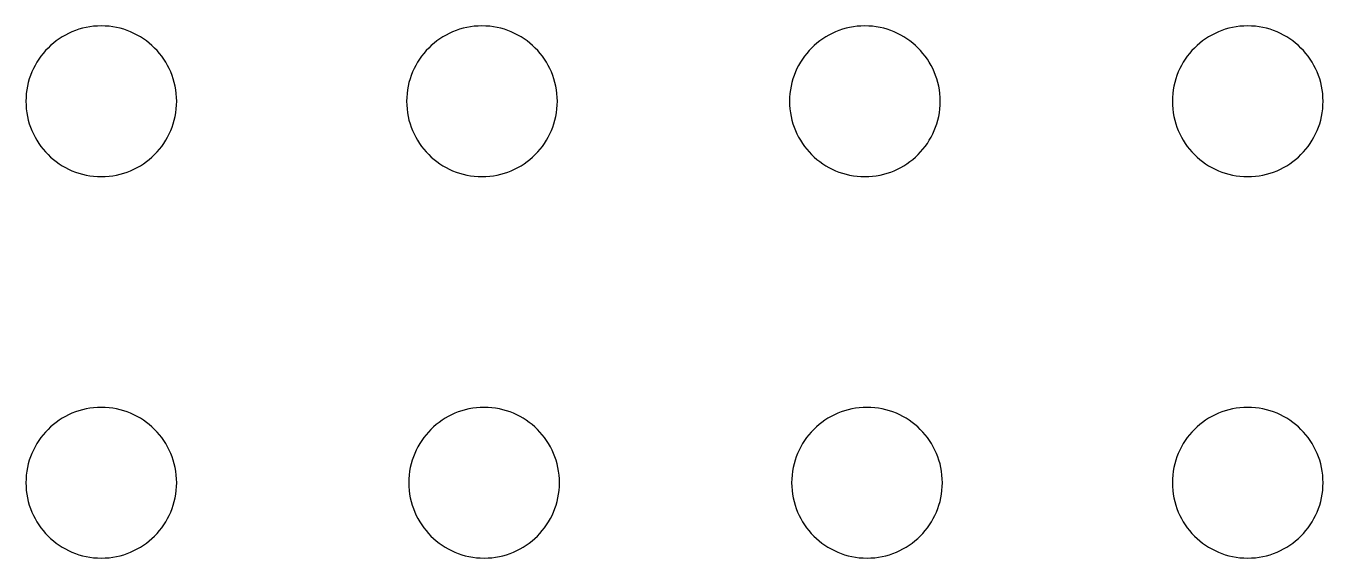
# Model space of a CAD drawing. Extents: x 8.12 to 16.73, y -20.14 to -16.61.
import ezdxf

# ---------------------------------------------------------------- set-up
doc = ezdxf.new("R2010")
doc.units = 0
doc.layers.add('LAYER_1', color=7, linetype='CONTINUOUS')

# ---------------------------------------------------------------- blocks, each defined once
blk = doc.blocks.new('BLOCK_2')
at = {"layer": 'LAYER_1', "color": 93}
for points in [[(9.1239, -19.64), (9.1239, -19.709), (9.1099, -19.7748), (9.0846, -19.8346), (9.0593, -19.8945), (9.0227, -19.9483), (8.9775, -19.9936), (8.9322, -20.0388), (8.8784, -20.0754), (8.8185, -20.1007), (8.7587, -20.126), (8.6929, -20.14), (8.6239, -20.14), (8.5549, -20.14), (8.4891, -20.126), (8.4293, -20.1007), (8.3695, -20.0754), (8.3156, -20.0388), (8.2704, -19.9936), (8.2251, -19.9483), (8.1885, -19.8945), (8.1632, -19.8346), (8.1379, -19.7748), (8.1239, -19.709), (8.1239, -19.64), (8.1239, -19.571), (8.1379, -19.5052), (8.1632, -19.4454), (8.1885, -19.3856), (8.2251, -19.3317), (8.2704, -19.2865), (8.3156, -19.2412), (8.3695, -19.2046), (8.4293, -19.1793), (8.4891, -19.154), (8.5549, -19.14), (8.6239, -19.14), (8.6929, -19.14), (8.7587, -19.154), (8.8185, -19.1793), (8.8784, -19.2046), (8.9322, -19.2412), (8.9775, -19.2865), (9.0227, -19.3317), (9.0593, -19.3856), (9.0846, -19.4454), (9.1099, -19.5052), (9.1239, -19.571), (9.1239, -19.64)], [(11.6639, -19.64), (11.6639, -19.709), (11.6499, -19.7748), (11.6246, -19.8346), (11.5993, -19.8945), (11.5627, -19.9483), (11.5175, -19.9936), (11.4722, -20.0388), (11.4184, -20.0754), (11.3585, -20.1007), (11.2987, -20.126), (11.2329, -20.14), (11.1639, -20.14), (11.0949, -20.14), (11.0291, -20.126), (10.9693, -20.1007), (10.9095, -20.0754), (10.8556, -20.0388), (10.8104, -19.9936), (10.7651, -19.9483), (10.7285, -19.8945), (10.7032, -19.8346), (10.6779, -19.7748), (10.6639, -19.709), (10.6639, -19.64), (10.6639, -19.571), (10.6779, -19.5052), (10.7032, -19.4454), (10.7285, -19.3856), (10.7651, -19.3317), (10.8104, -19.2865), (10.8556, -19.2412), (10.9095, -19.2046), (10.9693, -19.1793), (11.0291, -19.154), (11.0949, -19.14), (11.1639, -19.14), (11.2329, -19.14), (11.2987, -19.154), (11.3585, -19.1793), (11.4184, -19.2046), (11.4722, -19.2412), (11.5175, -19.2865), (11.5627, -19.3317), (11.5993, -19.3856), (11.6246, -19.4454), (11.6499, -19.5052), (11.6639, -19.571), (11.6639, -19.64)], [(14.2039, -19.64), (14.2039, -19.709), (14.1899, -19.7748), (14.1646, -19.8346), (14.1393, -19.8945), (14.1027, -19.9483), (14.0575, -19.9936), (14.0122, -20.0388), (13.9583, -20.0754), (13.8985, -20.1007), (13.8387, -20.126), (13.7729, -20.14), (13.7039, -20.14), (13.6349, -20.14), (13.5691, -20.126), (13.5093, -20.1007), (13.4495, -20.0754), (13.3956, -20.0388), (13.3504, -19.9936), (13.3051, -19.9483), (13.2685, -19.8945), (13.2432, -19.8346), (13.2179, -19.7748), (13.2039, -19.709), (13.2039, -19.64), (13.2039, -19.571), (13.2179, -19.5052), (13.2432, -19.4454), (13.2685, -19.3856), (13.3051, -19.3317), (13.3504, -19.2865), (13.3956, -19.2412), (13.4495, -19.2046), (13.5093, -19.1793), (13.5691, -19.154), (13.6349, -19.14), (13.7039, -19.14), (13.7729, -19.14), (13.8387, -19.154), (13.8985, -19.1793), (13.9583, -19.2046), (14.0122, -19.2412), (14.0575, -19.2865), (14.1027, -19.3317), (14.1393, -19.3856), (14.1646, -19.4454), (14.1899, -19.5052), (14.2039, -19.571), (14.2039, -19.64)], [(16.7295, -19.64), (16.7295, -19.709), (16.7155, -19.7748), (16.6902, -19.8346), (16.6649, -19.8945), (16.6283, -19.9483), (16.583, -19.9936), (16.5378, -20.0388), (16.4839, -20.0754), (16.4241, -20.1007), (16.3643, -20.126), (16.2985, -20.14), (16.2295, -20.14), (16.1604, -20.14), (16.0947, -20.126), (16.0348, -20.1007), (15.975, -20.0754), (15.9211, -20.0388), (15.8759, -19.9936), (15.8307, -19.9483), (15.7941, -19.8945), (15.7688, -19.8346), (15.7434, -19.7748), (15.7295, -19.709), (15.7295, -19.64), (15.7295, -19.571), (15.7434, -19.5052), (15.7688, -19.4454), (15.7941, -19.3856), (15.8307, -19.3317), (15.8759, -19.2865), (15.9211, -19.2412), (15.975, -19.2046), (16.0348, -19.1793), (16.0947, -19.154), (16.1604, -19.14), (16.2295, -19.14), (16.2985, -19.14), (16.3643, -19.154), (16.4241, -19.1793), (16.4839, -19.2046), (16.5378, -19.2412), (16.583, -19.2865), (16.6283, -19.3317), (16.6649, -19.3856), (16.6902, -19.4454), (16.7155, -19.5052), (16.7295, -19.571), (16.7295, -19.64)]]:
    blk.add_open_spline(points, degree=3, knots=[0, 0, 0, 0, 1, 1, 1, 2, 2, 2, 3, 3, 3, 4, 4, 4, 5, 5, 5, 6, 6, 6, 7, 7, 7, 8, 8, 8, 9, 9, 9, 10, 10, 10, 11, 11, 11, 12, 12, 12, 13, 13, 13, 14, 14, 14, 15, 15, 15, 16, 16, 16, 16], dxfattribs=at)
blk = doc.blocks.new('BLOCK_3')
at = {"layer": 'LAYER_1', "color": 93}
for points in [[(8.1239, -17.1084), (8.1239, -17.0394), (8.1379, -16.9736), (8.1632, -16.9138), (8.1885, -16.854), (8.2251, -16.8001), (8.2704, -16.7549), (8.3156, -16.7096), (8.3695, -16.673), (8.4293, -16.6477), (8.4891, -16.6224), (8.5549, -16.6084), (8.6239, -16.6084), (8.6929, -16.6084), (8.7587, -16.6224), (8.8185, -16.6477), (8.8784, -16.673), (8.9322, -16.7096), (8.9775, -16.7549), (9.0227, -16.8001), (9.0593, -16.854), (9.0846, -16.9138), (9.1099, -16.9736), (9.1239, -17.0394), (9.1239, -17.1084), (9.1239, -17.1774), (9.1099, -17.2432), (9.0846, -17.303), (9.0593, -17.3628), (9.0227, -17.4167), (8.9775, -17.462), (8.9322, -17.5072), (8.8784, -17.5438), (8.8185, -17.5691), (8.7587, -17.5944), (8.6929, -17.6084), (8.6239, -17.6084), (8.5549, -17.6084), (8.4891, -17.5944), (8.4293, -17.5691), (8.3695, -17.5438), (8.3156, -17.5072), (8.2704, -17.462), (8.2251, -17.4167), (8.1885, -17.3628), (8.1632, -17.303), (8.1379, -17.2432), (8.1239, -17.1774), (8.1239, -17.1084)], [(10.6495, -17.1084), (10.6495, -17.0394), (10.6634, -16.9736), (10.6888, -16.9138), (10.7141, -16.854), (10.7507, -16.8001), (10.7959, -16.7549), (10.8411, -16.7096), (10.895, -16.673), (10.9548, -16.6477), (11.0147, -16.6224), (11.0804, -16.6084), (11.1495, -16.6084), (11.2185, -16.6084), (11.2843, -16.6224), (11.3441, -16.6477), (11.4039, -16.673), (11.4578, -16.7096), (11.503, -16.7549), (11.5483, -16.8001), (11.5849, -16.854), (11.6102, -16.9138), (11.6355, -16.9736), (11.6495, -17.0394), (11.6495, -17.1084), (11.6495, -17.1774), (11.6355, -17.2432), (11.6102, -17.303), (11.5849, -17.3628), (11.5483, -17.4167), (11.503, -17.462), (11.4578, -17.5072), (11.4039, -17.5438), (11.3441, -17.5691), (11.2843, -17.5944), (11.2185, -17.6084), (11.1495, -17.6084), (11.0804, -17.6084), (11.0147, -17.5944), (10.9548, -17.5691), (10.895, -17.5438), (10.8411, -17.5072), (10.7959, -17.462), (10.7507, -17.4167), (10.7141, -17.3628), (10.6888, -17.303), (10.6634, -17.2432), (10.6495, -17.1774), (10.6495, -17.1084)], [(13.1895, -17.1084), (13.1895, -17.0394), (13.2034, -16.9736), (13.2288, -16.9138), (13.2541, -16.854), (13.2907, -16.8001), (13.3359, -16.7549), (13.3811, -16.7096), (13.435, -16.673), (13.4948, -16.6477), (13.5547, -16.6224), (13.6204, -16.6084), (13.6895, -16.6084), (13.7585, -16.6084), (13.8243, -16.6224), (13.8841, -16.6477), (13.9439, -16.673), (13.9978, -16.7096), (14.043, -16.7549), (14.0883, -16.8001), (14.1249, -16.854), (14.1502, -16.9138), (14.1755, -16.9736), (14.1895, -17.0394), (14.1895, -17.1084), (14.1895, -17.1774), (14.1755, -17.2432), (14.1502, -17.303), (14.1249, -17.3628), (14.0883, -17.4167), (14.043, -17.462), (13.9978, -17.5072), (13.9439, -17.5438), (13.8841, -17.5691), (13.8243, -17.5944), (13.7585, -17.6084), (13.6895, -17.6084), (13.6204, -17.6084), (13.5547, -17.5944), (13.4948, -17.5691), (13.435, -17.5438), (13.3811, -17.5072), (13.3359, -17.462), (13.2907, -17.4167), (13.2541, -17.3628), (13.2288, -17.303), (13.2034, -17.2432), (13.1895, -17.1774), (13.1895, -17.1084)], [(15.7295, -17.1084), (15.7295, -17.0394), (15.7434, -16.9736), (15.7688, -16.9138), (15.7941, -16.854), (15.8307, -16.8001), (15.8759, -16.7549), (15.9211, -16.7096), (15.975, -16.673), (16.0348, -16.6477), (16.0947, -16.6224), (16.1604, -16.6084), (16.2295, -16.6084), (16.2985, -16.6084), (16.3643, -16.6224), (16.4241, -16.6477), (16.4839, -16.673), (16.5378, -16.7096), (16.583, -16.7549), (16.6283, -16.8001), (16.6649, -16.854), (16.6902, -16.9138), (16.7155, -16.9736), (16.7295, -17.0394), (16.7295, -17.1084), (16.7295, -17.1774), (16.7155, -17.2432), (16.6902, -17.303), (16.6649, -17.3628), (16.6283, -17.4167), (16.583, -17.462), (16.5378, -17.5072), (16.4839, -17.5438), (16.4241, -17.5691), (16.3643, -17.5944), (16.2985, -17.6084), (16.2295, -17.6084), (16.1604, -17.6084), (16.0947, -17.5944), (16.0348, -17.5691), (15.975, -17.5438), (15.9211, -17.5072), (15.8759, -17.462), (15.8307, -17.4167), (15.7941, -17.3628), (15.7688, -17.303), (15.7434, -17.2432), (15.7295, -17.1774), (15.7295, -17.1084)]]:
    blk.add_open_spline(points, degree=3, knots=[0, 0, 0, 0, 1, 1, 1, 2, 2, 2, 3, 3, 3, 4, 4, 4, 5, 5, 5, 6, 6, 6, 7, 7, 7, 8, 8, 8, 9, 9, 9, 10, 10, 10, 11, 11, 11, 12, 12, 12, 13, 13, 13, 14, 14, 14, 15, 15, 15, 16, 16, 16, 16], dxfattribs=at)

msp = doc.modelspace()

# ---------------------------------------------------------------- block references
at = {"layer": 'LAYER_1'}
for name in ['BLOCK_3', 'BLOCK_2']:
    msp.add_blockref(name, (0, 0), dxfattribs=at)

doc.saveas('drawing.dxf')
